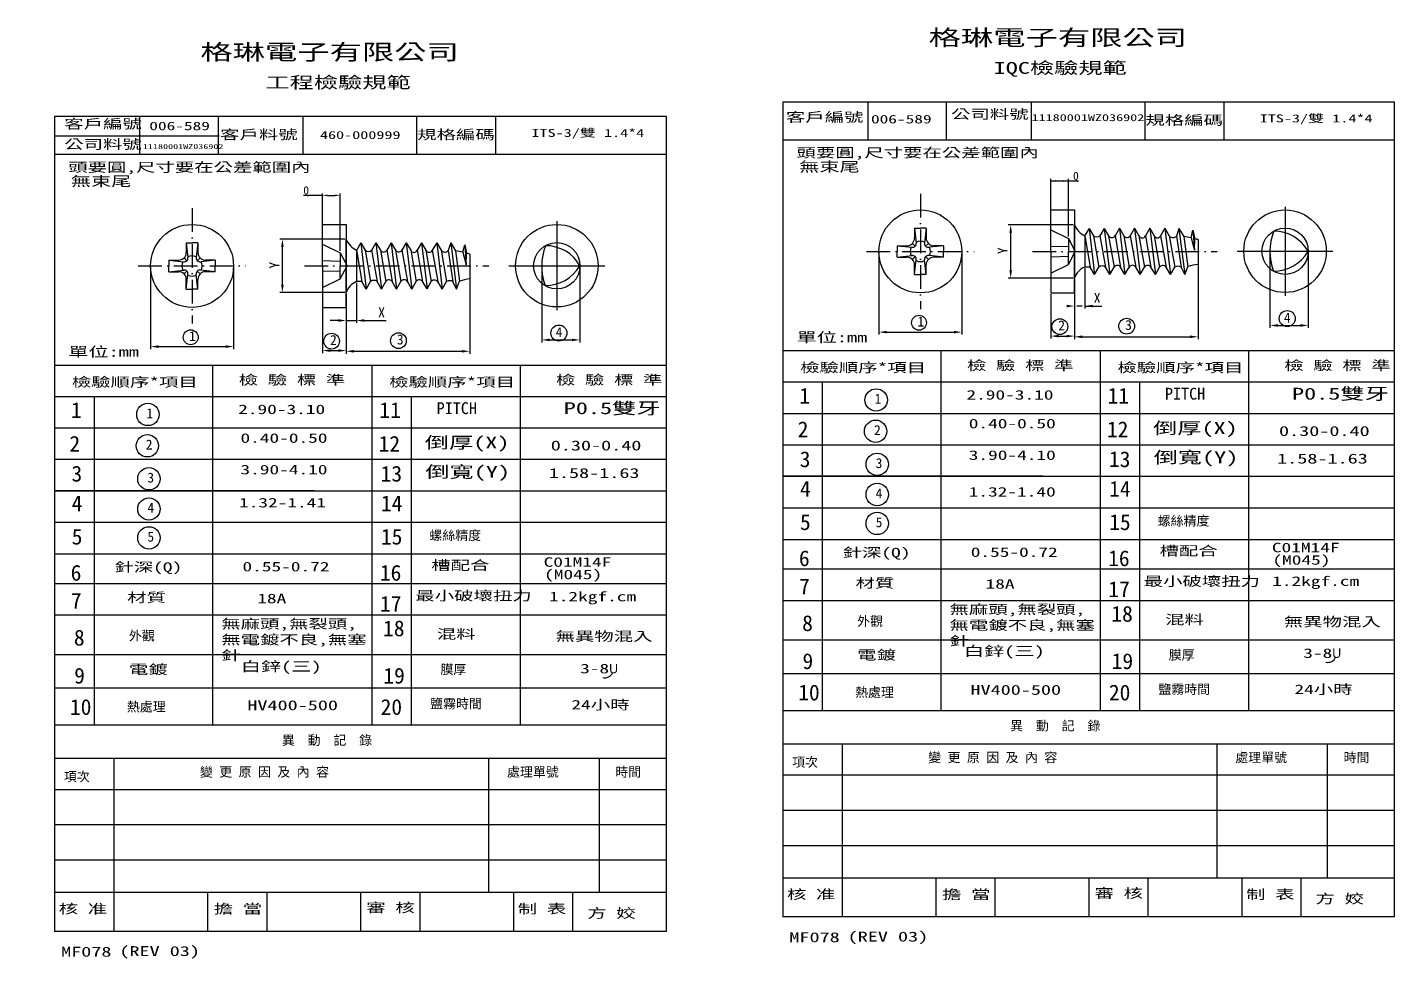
# Model space of a CAD drawing. Header units: millimetres. Extents: x 50 to 1429, y 5 to 490.
# Drawn here: x 736 to 1429, y 18 to 490 of the extents above; entities that cross this region are included whole.
import ezdxf

# ---------------------------------------------------------------- set-up
doc = ezdxf.new("R2010")
doc.units = ezdxf.units.MM
doc.linetypes.add('ACAD_ISO07W100', pattern=[3.5, 0.5, -3])
doc.linetypes.add('ACAD_ISO10W100', pattern=[18, 12, -3, 0, -3])
for name, color, linetype in [('center', 1, 'ACAD_ISO10W100'), ('dimension', 2, 'Continuous'), ('OBJ', 7, 'Continuous'), ('Object', 7, 'Continuous')]:
    doc.layers.add(name, color=color, linetype=linetype)
doc.styles.add('W娴Y筿lΤそq', font='KAIU.TTF', dxfattribs={"width": 1.5, "height": 4.8})
doc.dimstyles.new('ISO-25', dxfattribs={"dimtxt": 2.5, "dimasz": 2.5, "dimexe": 1.25, "dimexo": 0.625, "dimtad": 1, "dimdsep": 46, "dimtxsty": 'Standard', "dimcen": 2.5, "dimadec": 0, "dimazin": 0, "dimtfac": 1, "dimtmove": 0, "dimatfit": 3, "dimfxl": 0, "dimarcsym": 0})
doc.dimstyles.new('JIS', dxfattribs={"dimtxt": 2.5, "dimasz": 2.5, "dimexe": 1, "dimexo": 1, "dimgap": 0, "dimtad": 1, "dimdec": 4, "dimdsep": 46, "dimtxsty": 'Standard', "dimcen": 0, "dimadec": 0, "dimazin": 0, "dimtfac": 1, "dimtdec": 4, "dimtix": 1, "dimtmove": 0, "dimatfit": 3, "dimfxl": 0, "dimtolj": 1, "dimtzin": 0, "dimarcsym": 0})

# ---------------------------------------------------------------- blocks, each defined once
blk = doc.blocks.new('*D')
at = {"color": 0, "linetype": 'ByBlock'}
for p, q in [((1254.63, 380.04), (1254.63, 413.08)), ((1254.63, 412.08), (1268.73, 412.08)), ((1257.13, 412.08), (1261.06, 412.08)), ((1263.56, 383.96), (1263.56, 413.08)), ((885.62, 404.75), (876.07, 404.75)), ((885.62, 372.7), (885.62, 405.75)), ((888.12, 404.75), (892.05, 404.75)), ((894.55, 376.62), (894.55, 405.75)), ((1266, 389.83), (1233.1, 389.83)), ((897, 382.5), (864.09, 382.5)), ((1234.35, 366.83), (1234.35, 385.83)), ((865.34, 359.5), (865.34, 378.5)), ((1167.58, 375.71), (1167.58, 334.2)), ((1209.58, 375.71), (1209.58, 334.2)), ((1329.26, 374.48), (1329.26, 331.83)), ((1365.73, 375.88), (1365.73, 337.59)), ((1385.04, 375.68), (1385.04, 337.59)), ((798.57, 368.37), (798.57, 326.87)), ((840.57, 368.37), (840.57, 326.87)), ((996.73, 368.54), (996.73, 330.25)), ((1016.03, 368.35), (1016.03, 330.25)), ((1271.88, 367.78), (1271.88, 347.41)), ((902.87, 360.44), (902.87, 340.08)), ((960.26, 367.14), (960.26, 324.5)), ((1266, 362.83), (1233.1, 362.83)), ((1266.63, 362.21), (1266.63, 332.19)), ((1266.63, 362.21), (1266.63, 331.83)), ((1266.63, 362.21), (1266.63, 347.41)), ((164.02, 357.04), (157.2, 357.04)), ((164.02, 336), (164.02, 358.04)), ((166.52, 357.04), (167.47, 357.04)), ((169.97, 338.62), (169.97, 358.04)), ((897, 355.5), (864.09, 355.5)), ((897.62, 354.87), (897.62, 324.5)), ((897.62, 354.87), (897.62, 340.08)), ((897.62, 354.87), (897.62, 324.85)), ((1254.63, 354.71), (1254.63, 332.19)), ((885.62, 347.37), (885.62, 324.85)), ((1270.63, 348.66), (1267.88, 348.66)), ((1271.88, 348.66), (1280.46, 348.66)), ((172.64, 342.2), (232.43, 342.2)), ((231.18, 326.7), (231.18, 339.7)), ((893.62, 341.33), (889.62, 341.33)), ((897.62, 341.33), (902.87, 341.33)), ((906.87, 341.33), (917.87, 341.33)), ((97.57, 332.58), (97.57, 296.82)), ((125.57, 332.58), (125.57, 296.82)), ((549.44, 336.94), (516.54, 336.94)), ((517.79, 313.94), (517.79, 332.94)), ((1171.58, 335.45), (1205.58, 335.45)), ((1258.63, 333.44), (1262.63, 333.44)), ((1270.63, 333.08), (1325.26, 333.08)), ((1369.73, 338.84), (1381.04, 338.84)), ((175.52, 325.98), (175.52, 308.59)), ((212.52, 327.93), (212.52, 298.89)), ((802.57, 328.12), (836.57, 328.12)), ((889.62, 326.1), (893.62, 326.1)), ((901.62, 325.75), (956.26, 325.75)), ((1000.73, 331.5), (1012.03, 331.5)), ((172.02, 323.58), (172.02, 298.89)), ((172.02, 323.58), (172.02, 298.89)), ((172.02, 323.58), (172.02, 308.59)), ((172.64, 324.2), (232.43, 324.2)), ((612.71, 321.58), (612.71, 272.6)), ((649.18, 322.98), (649.18, 278)), ((668.48, 322.79), (668.48, 278)), ((164.02, 318.58), (164.02, 298.89)), ((555.32, 314.88), (555.32, 287.15)), ((169.52, 309.84), (167.02, 309.84)), ((172.02, 309.84), (175.52, 309.84)), ((178.02, 309.84), (185.1, 309.84)), ((549.44, 309.94), (516.54, 309.94)), ((550.07, 309.31), (550.07, 272.6)), ((550.07, 309.31), (550.07, 287.15)), ((100.07, 298.07), (123.07, 298.07)), ((164.02, 300.14), (156.93, 300.14)), ((166.52, 300.14), (169.52, 300.14)), ((174.52, 300.14), (210.02, 300.14)), ((546.07, 288.4), (542.07, 288.4)), ((559.32, 288.4), (563.32, 288.4)), ((653.18, 279.25), (664.48, 279.25)), ((554.07, 273.85), (608.71, 273.85))]:
    blk.add_line(p, q, dxfattribs=at)
for points in [[(1254.63, 412.08), (1257.13, 411.67), (1257.13, 412.5)], [(1263.56, 412.08), (1261.06, 411.67), (1261.06, 412.5)], [(885.62, 404.75), (888.12, 404.33), (888.12, 405.16)], [(894.55, 404.75), (892.05, 404.33), (892.05, 405.16)], [(1234.35, 389.83), (1235.01, 385.83), (1233.68, 385.83)], [(865.34, 382.5), (866.01, 378.5), (864.67, 378.5)], [(1234.35, 362.83), (1235.01, 366.83), (1233.68, 366.83)], [(164.02, 357.04), (166.52, 356.62), (166.52, 357.45)], [(169.97, 357.04), (167.47, 356.62), (167.47, 357.45)], [(865.34, 355.5), (866.01, 359.5), (864.67, 359.5)], [(1266.63, 348.66), (1262.63, 348), (1262.63, 349.33)], [(1271.88, 348.66), (1275.88, 348), (1275.88, 349.33)], [(231.18, 342.2), (231.6, 339.7), (230.77, 339.7)], [(897.62, 341.33), (893.62, 340.66), (893.62, 341.99)], [(902.87, 341.33), (906.87, 340.66), (906.87, 341.99)], [(1365.73, 338.84), (1369.73, 338.18), (1369.73, 339.51)], [(1385.04, 338.84), (1381.04, 338.18), (1381.04, 339.51)], [(517.79, 336.94), (518.46, 332.94), (517.12, 332.94)], [(1167.58, 335.45), (1171.58, 334.79), (1171.58, 336.12)], [(1209.58, 335.45), (1205.58, 334.79), (1205.58, 336.12)], [(1254.63, 333.44), (1258.63, 332.77), (1258.63, 334.1)], [(1266.63, 333.44), (1262.63, 332.77), (1262.63, 334.1)], [(1266.63, 333.08), (1270.63, 332.42), (1270.63, 333.75)], [(1329.26, 333.08), (1325.26, 332.42), (1325.26, 333.75)], [(231.18, 324.2), (231.6, 326.7), (230.77, 326.7)], [(798.57, 328.12), (802.57, 327.45), (802.57, 328.78)], [(840.57, 328.12), (836.57, 327.45), (836.57, 328.78)], [(885.62, 326.1), (889.62, 325.43), (889.62, 326.77)], [(897.62, 326.1), (893.62, 325.43), (893.62, 326.77)], [(897.62, 325.75), (901.62, 325.08), (901.62, 326.41)], [(960.26, 325.75), (956.26, 325.08), (956.26, 326.41)], [(996.73, 331.5), (1000.73, 330.84), (1000.73, 332.17)], [(1016.03, 331.5), (1012.03, 330.84), (1012.03, 332.17)], [(517.79, 309.94), (518.46, 313.94), (517.12, 313.94)], [(172.02, 309.84), (169.52, 309.42), (169.52, 310.26)], [(175.52, 309.84), (178.02, 309.42), (178.02, 310.26)], [(97.57, 298.07), (100.07, 297.66), (100.07, 298.49)], [(125.57, 298.07), (123.07, 297.66), (123.07, 298.49)], [(164.02, 300.14), (166.52, 299.73), (166.52, 300.56)], [(172.02, 300.14), (169.52, 299.73), (169.52, 300.56)], [(172.02, 300.14), (174.52, 299.73), (174.52, 300.56)], [(212.52, 300.14), (210.02, 299.73), (210.02, 300.56)], [(550.07, 288.4), (546.07, 287.73), (546.07, 289.06)], [(555.32, 288.4), (559.32, 287.73), (559.32, 289.06)], [(649.18, 279.25), (653.18, 278.59), (653.18, 279.92)], [(668.48, 279.25), (664.48, 278.59), (664.48, 279.92)], [(550.07, 273.85), (554.07, 273.18), (554.07, 274.52)], [(612.71, 273.85), (608.71, 273.18), (608.71, 274.52)]]:
    blk.add_solid(points, dxfattribs=at)
at = {"layer": 'DEFPOINTS', "color": 0, "linetype": 'ByBlock'}
for p in [(1266.63, 389.83), (897.62, 382.5), (1263.56, 382.96), (894.55, 375.62), (1167.58, 376.33), (1209.58, 376.33), (1254.63, 379.04), (1329.26, 375.1), (1365.73, 376.5), (1385.04, 376.31), (798.57, 369), (840.57, 369), (885.62, 371.7), (960.26, 367.77), (996.73, 369.17), (1016.03, 368.97), (1271.88, 368.4), (902.87, 361.07), (1266.63, 362.83), (1266.63, 362.83), (1266.63, 362.83), (1266.63, 362.83), (897.62, 355.5), (897.62, 355.5), (897.62, 355.5), (897.62, 355.5), (1254.63, 355.33), (885.62, 348), (172.02, 342.2), (97.57, 333.2), (125.57, 333.2), (164.02, 335), (169.97, 337.62), (550.07, 336.94), (175.52, 326.6), (212.52, 328.55), (164.02, 319.2), (172.02, 324.2), (172.02, 324.2), (172.02, 324.2), (172.02, 324.2), (612.71, 322.21), (649.18, 323.61), (668.48, 323.41), (555.32, 315.51), (550.07, 309.94), (550.07, 309.94), (550.07, 309.94)]:
    blk.add_point(p, dxfattribs=at)
at = {"color": 0, "linetype": 'ByBlock', "attachment_point": 5}
for s, insert, char_height in [('Q', (1267.39, 414.08), 4), ('Q', (877.4, 406.75), 4), ('Q', (158.53, 359.04), 4), ('X', (1278.17, 352.79), 5), ('X', (915.58, 345.45), 5), ('X', (182.81, 312.97), 5), ('H', (159.22, 303.27), 5), ('L', (192.27, 303.27), 5), ('D', (111.57, 301.2), 5), ('X', (552.69, 292.52), 5), ('d', (657.71, 283.38), 5), ('L', (581.39, 277.97), 5)]:
    blk.add_mtext(s, dxfattribs=dict(at, insert=insert, char_height=char_height))
at = {"color": 0, "linetype": 'ByBlock', "char_height": 5, "attachment_point": 5, "rotation": 90}
for insert in [(1230.22, 376.67), (861.22, 369.34), (228.06, 333.2), (513.66, 323.78)]:
    blk.add_mtext('Y', dxfattribs=dict(at, insert=insert))

msp = doc.modelspace()

# ---------------------------------------------------------------- linework, layer by layer
for p, q in [((1118.89748, 451.95518), (1118.89748, 246.50338)), ((1428.89748, 451.95518), (1118.89748, 451.95518)), ((1161.8826, 451.95518), (1161.8826, 432.75518)), ((1201.89748, 432.75518), (1201.89748, 451.95518)), ((1244.89748, 432.75518), (1244.89748, 451.95518)), ((1302.44507, 432.75518), (1302.44507, 451.95518)), ((1342.44507, 432.75518), (1342.44507, 451.95518)), ((1428.89748, 246.50338), (1428.89748, 451.95518)), ((749.89173, 444.61821), (749.89173, 239.16642)), ((1059.89173, 444.61821), (749.89173, 444.61821)), ((792.87685, 444.61821), (792.87685, 425.41821)), ((832.89173, 425.41821), (832.89173, 444.61821)), ((875.89173, 425.41821), (875.89173, 444.61821)), ((933.43932, 425.41821), (933.43932, 444.61821)), ((973.43932, 425.41821), (973.43932, 444.61821)), ((1059.89173, 239.16642), (1059.89173, 444.61821)), ((750.14047, 434.91348), (833.30536, 434.91348)), ((1428.89748, 432.75518), (1118.89748, 432.75518)), ((1059.89173, 425.41821), (749.89173, 425.41821)), ((1254.62656, 376.33334), (1254.62656, 397.33334)), ((1254.62656, 397.33334), (1266.62656, 397.33334)), ((1266.62656, 397.33334), (1266.62656, 376.33334)), ((885.62081, 368.99638), (885.62081, 389.99638)), ((885.62081, 389.99638), (897.62081, 389.99638)), ((897.62081, 389.99638), (897.62081, 368.99638)), ((1266.62656, 376.33334), (1266.62656, 389.83334)), ((1274.07386, 388.00662), (1276.84478, 364.5943)), ((1281.75977, 388.00662), (1284.53069, 364.5943)), ((1289.44804, 388.07239), (1292.21661, 364.5943)), ((1297.13395, 388.07239), (1299.90252, 364.5943)), ((1304.81987, 388.07239), (1307.64307, 364.68893)), ((1312.521, 388.04604), (1315.27435, 364.5943)), ((897.62081, 368.99638), (897.62081, 382.49638)), ((1271.87656, 384.26248), (1271.87656, 368.4042)), ((1325.70904, 383.2739), (1326.72142, 387.04309)), ((1325.70904, 383.2739), (1327.5211, 376.90202)), ((1326.72142, 387.04309), (1327.5211, 376.90202)), ((1326.72142, 387.04309), (1327.63493, 382.78912)), ((1327.5211, 376.90202), (1327.63493, 382.78912)), ((1329.2627, 382.29276), (1329.2627, 369.76146)), ((902.87081, 376.92552), (902.87081, 361.06724)), ((905.06811, 380.66965), (907.83903, 357.25734)), ((912.75402, 380.66965), (915.52494, 357.25734)), ((920.44229, 380.73542), (923.21086, 357.25734)), ((928.1282, 380.73542), (930.89677, 357.25734)), ((935.81412, 380.73542), (938.63732, 357.35197)), ((943.51524, 380.70907), (946.2686, 357.25734)), ((956.70328, 375.93694), (957.71567, 379.70613)), ((956.70328, 375.93694), (958.51535, 369.56505)), ((957.71567, 379.70613), (958.51535, 369.56505)), ((957.71567, 379.70613), (958.62918, 375.45216)), ((958.51535, 369.56505), (958.62918, 375.45216)), ((960.25695, 374.9558), (960.25695, 362.4245)), ((1254.62656, 376.33334), (1254.62656, 355.33334)), ((1266.62656, 355.33334), (1266.62656, 376.33334)), ((1266.62656, 376.33334), (1266.62656, 362.83334)), ((885.62081, 368.99638), (885.62081, 347.99638)), ((897.62081, 347.99638), (897.62081, 368.99638)), ((897.62081, 368.99638), (897.62081, 355.49638)), ((1274.64513, 368.4042), (1271.87656, 368.4042)), ((905.63938, 361.06724), (902.87081, 361.06724)), ((1254.62656, 355.33334), (1266.62656, 355.33334)), ((885.62081, 347.99638), (897.62081, 347.99638)), ((1118.89748, 326.11386), (1428.89748, 326.11386)), ((1198.89748, 326.11386), (1198.89748, 143.82725)), ((1279.65777, 326.11386), (1279.65777, 143.82725)), ((1354.87433, 326.11386), (1354.87433, 143.82725)), ((749.89173, 318.7769), (1059.89173, 318.7769)), ((829.89173, 318.7769), (829.89173, 136.49028)), ((910.65202, 318.7769), (910.65202, 136.49028)), ((985.86858, 318.7769), (985.86858, 136.49028)), ((1118.89748, 312.62028), (1118.89748, 262.42548)), ((749.89173, 305.28331), (749.89173, 255.08852)), ((1118.89748, 310.19176), (1428.89748, 310.19176)), ((1138.89748, 310.19176), (1138.89748, 143.82725)), ((1299.65777, 310.19176), (1299.65777, 143.82725)), ((749.89173, 302.8548), (1059.89173, 302.8548)), ((769.89173, 302.8548), (769.89173, 136.49028)), ((930.65202, 302.8548), (930.65202, 136.49028)), ((1118.89748, 294.26966), (1428.89748, 294.26966)), ((1354.5977, 294.26966), (1428.89748, 294.26966)), ((749.89173, 286.9327), (1059.89173, 286.9327)), ((985.59195, 286.9327), (1059.89173, 286.9327)), ((1118.89748, 278.34756), (1250.60579, 278.34756)), ((1118.89748, 278.34756), (1428.89748, 278.34756)), ((749.89173, 271.0106), (881.60004, 271.0106)), ((749.89173, 271.0106), (1059.89173, 271.0106)), ((1250.60579, 262.42548), (1118.89748, 262.42548)), ((1118.89748, 262.42546), (1428.89748, 262.42546)), ((1144.78139, 262.42548), (1250.60579, 262.42548)), ((881.60004, 255.08852), (749.89173, 255.08852)), ((749.89173, 255.0885), (1059.89173, 255.0885)), ((775.77564, 255.08852), (881.60004, 255.08852)), ((1118.89748, 247.86786), (1118.89748, 59.04152)), ((1118.89748, 246.50336), (1428.89748, 246.50336)), ((1118.89748, 246.50336), (1250.60579, 246.50336)), ((1428.89748, 39.18596), (1428.89748, 246.50338)), ((749.89173, 240.5309), (749.89173, 51.70456)), ((749.89173, 239.1664), (1059.89173, 239.1664)), ((749.89173, 239.1664), (881.60004, 239.1664)), ((1059.89173, 31.84899), (1059.89173, 239.16642)), ((1118.89748, 230.39926), (1428.89748, 230.39926)), ((749.89173, 223.06229), (1059.89173, 223.06229)), ((1118.89748, 215.47951), (1428.89748, 215.47951)), ((749.89173, 208.14255), (1059.89173, 208.14255)), ((1118.89748, 199.53907), (1428.89748, 199.53907)), ((749.89173, 192.20211), (1059.89173, 192.20211)), ((1118.89748, 179.46633), (1428.89748, 179.46633)), ((749.89173, 172.12936), (1059.89173, 172.12936)), ((1118.89748, 162.48869), (1428.89748, 162.48869)), ((749.89173, 155.15172), (1059.89173, 155.15172)), ((1118.89748, 143.82725), (1428.89748, 143.82725)), ((749.89173, 136.49028), (1059.89173, 136.49028)), ((1118.89748, 126.88568), (1297.18916, 126.88568)), ((1148.89748, 126.49609), (1148.89748, 57.63245)), ((1297.18916, 126.88568), (1428.89748, 126.88568)), ((1338.89748, 59.04152), (1338.89748, 126.49609)), ((1394.9464, 59.04152), (1394.9464, 126.49609)), ((749.89173, 119.54872), (928.18341, 119.54872)), ((779.89173, 119.15913), (779.89173, 50.29549)), ((928.18341, 119.54872), (1059.89173, 119.54872)), ((969.89173, 51.70456), (969.89173, 119.15913)), ((1025.94065, 51.70456), (1025.94065, 119.15913)), ((1428.89748, 110.9636), (1118.89748, 110.9636)), ((1059.89173, 103.62664), (749.89173, 103.62664)), ((1428.89748, 93.093), (1118.89748, 93.093)), ((1059.89173, 85.75604), (749.89173, 85.75604)), ((1428.89748, 75.2224), (1118.89748, 75.2224)), ((1059.89173, 67.88543), (749.89173, 67.88543)), ((1118.89748, 59.04152), (1428.89748, 59.04152)), ((1118.89748, 59.04152), (1118.89748, 39.18596)), ((1148.89748, 59.04152), (1148.89748, 39.18596)), ((1196.39748, 59.04152), (1196.39748, 39.18596)), ((1226.39748, 59.04152), (1226.39748, 39.18596)), ((1273.89748, 59.04152), (1273.89748, 39.18596)), ((1303.89748, 59.04152), (1303.89748, 39.18596)), ((1351.39748, 59.04152), (1351.39748, 39.18596)), ((1381.39748, 59.04152), (1381.39748, 39.18596)), ((749.89173, 51.70456), (1059.89173, 51.70456)), ((749.89173, 51.70456), (749.89173, 31.84899)), ((779.89173, 51.70456), (779.89173, 31.84899)), ((827.39173, 51.70456), (827.39173, 31.84899)), ((857.39173, 51.70456), (857.39173, 31.84899)), ((904.89173, 51.70456), (904.89173, 31.84899)), ((934.89173, 51.70456), (934.89173, 31.84899)), ((982.39173, 51.70456), (982.39173, 31.84899)), ((1012.39173, 51.70456), (1012.39173, 31.84899)), ((1428.89748, 39.18596), (1118.89748, 39.18596)), ((1059.89173, 31.84899), (749.89173, 31.84899))]:
    msp.add_line(p, q)
at = {"color": 1}
for p, q in [((1373.3709, 398.96909), (1373.3709, 353.88464)), ((1004.36515, 391.63213), (1004.36515, 346.54768)), ((1349.09227, 376.42687), (1397.64953, 376.42687)), ((980.08652, 369.0899), (1028.64378, 369.0899))]:
    msp.add_line(p, q, dxfattribs=at)
for centre, radius in [((1188.58005, 376.33334), 21), ((1373.3709, 376.42687), 20.90648), ((819.57429, 368.99638), 21), ((1004.36515, 369.0899), 20.90648), ((1373.3709, 376.42687), 11.73904), ((1004.36515, 369.0899), 11.73904), ((1187.8961, 340.19334), 3.76802), ((1259.26505, 338.21865), 3.98971), ((1293.13477, 338.44859), 3.98898), ((1374.45581, 342.32391), 4.06122), ((818.89035, 332.85637), 3.76802), ((890.2593, 330.88168), 3.98971), ((924.12902, 331.11162), 3.98898), ((1005.45006, 334.98695), 4.06122), ((1166.19702, 301.07016), 5.67284), ((797.19127, 293.73319), 5.67284), ((1165.9056, 285.20341), 5.67284), ((796.89985, 277.86645), 5.67284), ((1166.71685, 268.47948), 5.67284), ((797.7111, 261.14252), 5.67284), ((1166.71685, 253.17367), 5.67284), ((797.7111, 245.8367), 5.67284), ((1166.71685, 238.5326), 5.67284), ((797.7111, 231.19563), 5.67284)]:
    msp.add_circle(centre, radius)
for centre, radius, start, end in [((1276.91821, 394.27299), 11.20841, 203.33457636, 243.26854752), ((907.91246, 386.93603), 11.20841, 203.33457636, 243.26854752), ((1277.91917, 386.33318), 2.64353, 231.56443113, 308.43556887), ((1285.60508, 385.25677), 1.9207, 211.17616958, 331.17616958), ((1293.29099, 385.45908), 2.03281, 216.0606631, 336.0606631), ((1300.97691, 384.94721), 1.78026, 202.62037198, 337.37962802), ((1308.66282, 385.02657), 1.81226, 204.93685798, 335.06314202), ((1316.60561, 385.70604), 2.38632, 217.22366376, 317.38502501), ((1317.55957, 346.83048), 37.3435, 77.39491389, 82.99195428), ((1317.55957, 346.83048), 37.3435, 71.73626567, 74.34749545), ((1394.92893, 376.20867), 29.19648, 159.17363829, 199.66656549), ((1367.76863, 366.83586), 19.75366, 29.04724314, 90.37285875), ((908.91341, 378.99622), 2.64353, 231.56443113, 308.43556887), ((916.59933, 377.91981), 1.9207, 211.17616958, 331.17616958), ((924.28524, 378.12211), 2.03281, 216.0606631, 336.0606631), ((931.97116, 377.61025), 1.78026, 202.62037198, 337.37962802), ((939.65707, 377.6896), 1.81226, 204.93685798, 335.06314202), ((947.59986, 378.36907), 2.38632, 217.22366376, 317.38502501), ((948.55382, 339.49352), 37.3435, 77.39491389, 82.99195428), ((948.55382, 339.49352), 37.3435, 71.73626567, 74.34749545), ((1025.92318, 368.8717), 29.19648, 159.17363829, 199.66656549), ((998.76288, 359.4989), 19.75366, 29.04724314, 90.37285875), ((1367.62627, 386.61358), 20.23176, 269.45989544, 329.38030835), ((998.62052, 379.27662), 20.23176, 269.45989544, 329.38030835), ((1275.24327, 359.97217), 9.07931, 111.76561444, 161.63126168), ((1280.68774, 366.51138), 2.50664, 49.0361666, 130.9638334), ((1288.37365, 367.31683), 1.97049, 26.50745504, 146.50745504), ((1296.05957, 367.38967), 1.93125, 28.31002583, 148.31002583), ((1303.74548, 367.2721), 1.99552, 25.43646586, 145.43646586), ((1311.4314, 367.07219), 2.11535, 20.97290877, 140.97290877), ((1319.11731, 365.21281), 3.58963, 62.75522907, 117.24477093), ((1331.29955, 348.74306), 21.11686, 95.53514112, 109.75551571), ((906.23751, 352.63521), 9.07931, 111.76561444, 161.63126168), ((911.68199, 359.17442), 2.50664, 49.0361666, 130.9638334), ((919.3679, 359.97987), 1.97049, 26.50745504, 146.50745504), ((927.05382, 360.05271), 1.93125, 28.31002583, 148.31002583), ((934.73973, 359.93514), 1.99552, 25.43646586, 145.43646586), ((942.42564, 359.73523), 2.11535, 20.97290877, 140.97290877), ((950.11156, 357.87584), 3.58963, 62.75522907, 117.24477093), ((962.2938, 341.4061), 21.11686, 95.53514112, 109.75551571), ((1395.09033, 172.36078), 4.23691, 255.97075913, 337.10000608), ((1028.70814, 164.55921), 4.23691, 255.97075913, 337.10000608)]:
    msp.add_arc(centre, radius, start, end)
at = {"layer": 'center'}
for p, q in [((1188.58005, 405.51626), (1188.58005, 347.15043)), ((819.57429, 398.17929), (819.57429, 339.81347)), ((1161.30083, 376.33334), (1215.85927, 376.33334)), ((1245.46496, 376.33334), (1338.99265, 376.33334)), ((792.29507, 368.99638), (846.85351, 368.99638)), ((876.4592, 368.99638), (969.9869, 368.99638))]:
    msp.add_line(p, q, dxfattribs=at)
at = {"layer": 'OBJ'}
for p, q in [((1274.07386, 388.00662), (1271.83059, 384.18287)), ((1274.07386, 388.00662), (1276.27586, 384.26248)), ((1281.75977, 388.00662), (1279.51651, 384.18287)), ((1281.75977, 388.00662), (1283.96177, 384.26248)), ((1289.44804, 388.07239), (1287.24839, 384.26248)), ((1289.44804, 388.07239), (1291.64769, 384.26248)), ((1297.13395, 388.07239), (1294.9343, 384.26248)), ((1297.13395, 388.07239), (1299.3336, 384.26248)), ((1304.81987, 388.07239), (1302.62022, 384.26248)), ((1304.81987, 388.07239), (1307.01952, 384.26248)), ((1312.521, 388.04604), (1310.30613, 384.26248)), ((1312.521, 388.04604), (1314.70543, 384.26248)), ((1319.62656, 388.02949), (1318.36175, 384.09033)), ((1319.62656, 388.02949), (1322.58245, 364.61553)), ((1319.62656, 388.02949), (1322.10947, 383.89499)), ((1271.87656, 384.26248), (1274.64513, 368.4042)), ((1276.27586, 384.26248), (1279.04443, 368.4042)), ((1279.56247, 384.26248), (1282.33105, 368.4042)), ((1283.96177, 384.26248), (1286.73034, 368.4042)), ((1287.24839, 384.26248), (1290.01696, 368.4042)), ((1291.64769, 384.26248), (1294.41626, 368.4042)), ((1294.9343, 384.26248), (1297.70287, 368.4042)), ((1299.3336, 384.26248), (1302.10217, 368.4042)), ((1302.62022, 384.26248), (1305.38879, 368.4042)), ((1307.01952, 384.26248), (1309.78809, 368.4042)), ((1310.30613, 384.26248), (1313.0747, 368.4042)), ((1314.70543, 384.26248), (1317.474, 368.4042)), ((1318.36175, 384.09033), (1320.76062, 368.4042)), ((1322.10947, 383.89499), (1324.15367, 368.60156)), ((905.06811, 380.66965), (902.82484, 376.8459)), ((902.87081, 376.92552), (905.63938, 361.06724)), ((905.06811, 380.66965), (907.27011, 376.92552)), ((907.27011, 376.92552), (910.03868, 361.06724)), ((912.75402, 380.66965), (910.51076, 376.8459)), ((910.55672, 376.92552), (913.32529, 361.06724)), ((912.75402, 380.66965), (914.95602, 376.92552)), ((914.95602, 376.92552), (917.72459, 361.06724)), ((920.44229, 380.73542), (918.24264, 376.92552)), ((918.24264, 376.92552), (921.01121, 361.06724)), ((920.44229, 380.73542), (922.64194, 376.92552)), ((922.64194, 376.92552), (925.41051, 361.06724)), ((928.1282, 380.73542), (925.92855, 376.92552)), ((925.92855, 376.92552), (928.69712, 361.06724)), ((928.1282, 380.73542), (930.32785, 376.92552)), ((930.32785, 376.92552), (933.09642, 361.06724)), ((935.81412, 380.73542), (933.61447, 376.92552)), ((933.61447, 376.92552), (936.38304, 361.06724)), ((935.81412, 380.73542), (938.01376, 376.92552)), ((938.01376, 376.92552), (940.78234, 361.06724)), ((943.51524, 380.70907), (941.30038, 376.92552)), ((941.30038, 376.92552), (944.06895, 361.06724)), ((943.51524, 380.70907), (945.69968, 376.92552)), ((945.69968, 376.92552), (948.46825, 361.06724)), ((950.62081, 380.69253), (949.356, 376.75337)), ((949.356, 376.75337), (951.75487, 361.06724)), ((950.62081, 380.69253), (953.5767, 357.27857)), ((950.62081, 380.69253), (953.10372, 376.55802)), ((953.10372, 376.55802), (955.14792, 361.2646)), ((1276.84478, 364.5943), (1274.64513, 368.4042)), ((1276.84478, 364.5943), (1279.04443, 368.4042)), ((1284.53069, 364.5943), (1282.33105, 368.4042)), ((1284.53069, 364.5943), (1286.73034, 368.4042)), ((1292.21661, 364.5943), (1290.01696, 368.4042)), ((1292.21661, 364.5943), (1294.41626, 368.4042)), ((1299.90252, 364.5943), (1297.70287, 368.4042)), ((1299.90252, 364.5943), (1302.10217, 368.4042)), ((1307.64307, 364.68893), (1305.38879, 368.4042)), ((1307.64307, 364.68893), (1309.78809, 368.4042)), ((1315.27435, 364.5943), (1313.0747, 368.4042)), ((1315.27435, 364.5943), (1317.474, 368.4042)), ((1322.58245, 364.61553), (1320.76062, 368.4042)), ((1322.58245, 364.61553), (1324.15367, 368.60156)), ((907.83903, 357.25734), (905.63938, 361.06724)), ((907.83903, 357.25734), (910.03868, 361.06724)), ((915.52494, 357.25734), (913.32529, 361.06724)), ((915.52494, 357.25734), (917.72459, 361.06724)), ((923.21086, 357.25734), (921.01121, 361.06724)), ((923.21086, 357.25734), (925.41051, 361.06724)), ((930.89677, 357.25734), (928.69712, 361.06724)), ((930.89677, 357.25734), (933.09642, 361.06724)), ((938.63732, 357.35197), (936.38304, 361.06724)), ((938.63732, 357.35197), (940.78234, 361.06724)), ((946.2686, 357.25734), (944.06895, 361.06724)), ((946.2686, 357.25734), (948.46825, 361.06724)), ((953.5767, 357.27857), (951.75487, 361.06724)), ((953.5767, 357.27857), (955.14792, 361.2646))]:
    msp.add_line(p, q, dxfattribs=at)
at = {"layer": 'Object'}
for p, q in [((1185.66219, 388.09991), (1186.50068, 380.56358)), ((1185.66219, 388.09991), (1185.66219, 383.14613)), ((1185.66219, 388.09991), (1188.58005, 388.09991)), ((1191.4979, 388.09991), (1188.58005, 388.09991)), ((1191.4979, 388.09991), (1190.65941, 380.56358)), ((1191.4979, 388.09991), (1191.4979, 383.14613)), ((816.65644, 380.76294), (817.49493, 373.22661)), ((816.65644, 380.76294), (816.65644, 375.80917)), ((816.65644, 380.76294), (819.57429, 380.76294)), ((822.49215, 380.76294), (819.57429, 380.76294)), ((822.49215, 380.76294), (821.65366, 373.22661)), ((822.49215, 380.76294), (822.49215, 375.80917)), ((1176.81348, 379.2512), (1184.34981, 378.41271)), ((1176.81348, 379.2512), (1181.76726, 379.2512)), ((1176.81348, 379.2512), (1176.81348, 376.33334)), ((1176.81348, 373.41549), (1176.81348, 376.33334)), ((1176.81348, 373.41549), (1184.34981, 374.25398)), ((1185.94223, 378.97116), (1184.52139, 380.392)), ((1191.21786, 378.97116), (1192.6387, 380.392)), ((1200.34661, 379.2512), (1193.253, 378.46196)), ((1200.34661, 373.41549), (1193.253, 374.20473)), ((1200.34661, 379.2512), (1195.39283, 379.2512)), ((1200.34661, 379.2512), (1200.34661, 376.33334)), ((1200.34661, 373.41549), (1200.34661, 376.33334)), ((807.80773, 371.91424), (815.34406, 371.07574)), ((807.80773, 371.91424), (812.76151, 371.91424)), ((807.80773, 371.91424), (807.80773, 368.99638)), ((807.80773, 366.07853), (807.80773, 368.99638)), ((816.93648, 371.6342), (815.51564, 373.05503)), ((822.21211, 371.6342), (823.63295, 373.05503)), ((831.34086, 371.91424), (824.24725, 371.125)), ((831.34086, 371.91424), (826.38708, 371.91424)), ((831.34086, 371.91424), (831.34086, 368.99638)), ((831.34086, 366.07853), (831.34086, 368.99638)), ((1176.81348, 373.41549), (1181.76726, 373.41549)), ((1185.94223, 373.69553), (1184.52139, 372.27469)), ((1185.66219, 364.56678), (1186.50068, 372.10311)), ((1185.66219, 364.56678), (1185.66219, 369.52056)), ((1191.4979, 364.56678), (1190.65941, 372.10311)), ((1191.21786, 373.69553), (1192.6387, 372.27469)), ((1191.4979, 364.56678), (1191.4979, 369.52056)), ((1200.34661, 373.41549), (1195.39283, 373.41549)), ((807.80773, 366.07853), (815.34406, 366.91702)), ((807.80773, 366.07853), (812.76151, 366.07853)), ((816.93648, 366.35856), (815.51564, 364.93773)), ((816.65644, 357.22982), (817.49493, 364.76615)), ((816.65644, 357.22982), (816.65644, 362.18359)), ((822.49215, 357.22982), (821.65366, 364.76615)), ((822.21211, 366.35856), (823.63295, 364.93773)), ((822.49215, 357.22982), (822.49215, 362.18359)), ((831.34086, 366.07853), (824.24725, 366.86776)), ((831.34086, 366.07853), (826.38708, 366.07853)), ((1185.66219, 364.56678), (1188.58005, 364.56678)), ((1191.4979, 364.56678), (1188.58005, 364.56678)), ((816.65644, 357.22982), (819.57429, 357.22982)), ((822.49215, 357.22982), (819.57429, 357.22982))]:
    msp.add_line(p, q, dxfattribs=at)
at = {"layer": 'Object', "color": 3, "linetype": 'ACAD_ISO10W100'}
for p, q in [((1254.62656, 387.31173), (1263.55855, 382.9553)), ((1263.55855, 382.9553), (1267.0795, 376.33334)), ((1263.55855, 382.9553), (1263.55855, 376.33334)), ((885.62081, 379.97476), (894.55279, 375.61834)), ((894.55279, 375.61834), (898.07375, 368.99638)), ((894.55279, 375.61834), (894.55279, 368.99638)), ((1263.55855, 369.71138), (1267.0795, 376.33334)), ((1263.55855, 369.71138), (1263.55855, 376.33334)), ((894.55279, 362.37442), (898.07375, 368.99638)), ((894.55279, 362.37442), (894.55279, 368.99638)), ((1254.62656, 365.35496), (1263.55855, 369.71138)), ((885.62081, 358.018), (894.55279, 362.37442))]:
    msp.add_line(p, q, dxfattribs=at)
at = {"layer": 'Object', "color": 3}
for p, q in [((1254.62656, 379.03651), (1263.55855, 378.77142)), ((885.62081, 371.69955), (894.55279, 371.43446)), ((1254.62656, 373.63018), (1263.55855, 373.89527)), ((885.62081, 366.29322), (894.55279, 366.5583))]:
    msp.add_line(p, q, dxfattribs=at)
at = {"layer": 'Object'}
for centre, radius, start, end in [((1181.76726, 383.14613), 3.89493, 270, 360), ((1188.58005, 376.33334), 5.13493, 65.5098204, 114.4901796), ((1195.39283, 383.14613), 3.89493, 180, 270), ((812.76151, 375.80917), 3.89493, 270, 360), ((819.57429, 368.99638), 5.13493, 65.5098204, 114.4901796), ((826.38708, 375.80917), 3.89493, 180, 270), ((1188.58005, 376.33334), 5.13493, 155.5098204, 204.4901796), ((1184.56516, 380.34823), 1.94747, 263.65137652, 6.34862348), ((1184.56516, 372.31846), 1.94747, 353.65137652, 96.34862348), ((1192.59493, 380.34823), 1.94747, 173.65137652, 276.34862348), ((1192.59493, 372.31846), 1.94747, 83.65137652, 186.34862348), ((1188.58005, 376.33334), 5.13493, 335.5098204, 24.4901796), ((819.57429, 368.99638), 5.13493, 155.5098204, 204.4901796), ((815.55941, 373.01127), 1.94747, 263.65137652, 6.34862348), ((823.58918, 373.01127), 1.94747, 173.65137652, 276.34862348), ((819.57429, 368.99638), 5.13493, 335.5098204, 24.4901796), ((1181.76726, 369.52056), 3.89493, 0, 90), ((1188.58005, 376.33334), 5.13493, 245.5098204, 294.4901796), ((1195.39283, 369.52056), 3.89493, 90, 180), ((812.76151, 362.18359), 3.89493, 0, 90), ((815.55941, 364.9815), 1.94747, 353.65137652, 96.34862348), ((819.57429, 368.99638), 5.13493, 245.5098204, 294.4901796), ((823.58918, 364.9815), 1.94747, 83.65137652, 186.34862348), ((826.38708, 362.18359), 3.89493, 90, 180)]:
    msp.add_arc(centre, radius, start, end, dxfattribs=at)

# ---------------------------------------------------------------- texts
at = {"style": 'W娴Y筿lΤそq', "width": 1.5}
for s, height, p in [('格琳電子有限公司', 8, (1192.77548, 480.68717)), ('格琳電子有限公司', 8, (823.76973, 473.35021)), ('IQC檢驗規範', 6, (1225.72068, 466.30378)), ('工程檢驗規範', 6, (856.71493, 458.96682)), ('客戶編號', 4.8, (754.80016, 438.56122)), ('客戶編號', 4.8, (1120.47013, 442.00181)), ('006-589', 4.3, (1163.56449, 441.18694)), ('公司料號', 4.8, (1204.15669, 443.49906)), ('11180001WZ036902', 3.5, (1244.89748, 442.35518)), ('規格編碼', 4.8, (1302.63499, 440.4718)), ('ITS-3/雙 1.4*4', 4, (1360.52618, 441.71956)), ('006-589', 4.3, (797.89452, 437.74635)), ('客戶料號', 4.8, (833.80236, 433.13484)), ('460-000999', 4, (884.37872, 433.29487)), ('規格編碼', 4.8, (933.62924, 433.13484)), ('ITS-3/雙 1.4*4', 4, (991.52043, 434.3826)), ('公司料號', 4.8, (754.80016, 428.24149)), ('11180001WZ036902', 2.5, (794.65696, 428.2116)), ('無束尾', 5, (1127.1618, 416.74299)), ('無束尾', 5, (758.15605, 409.40603)), ('單位:mm', 5, (1125.8367, 330.32109)), ('單位:mm', 5, (756.83095, 322.98413)), ('檢驗順序*項目', 4.8, (1127.65558, 315.1052)), ('檢 驗 標 準', 4.8, (1212.19406, 316.18059)), ('檢驗順序*項目', 4.8, (1288.41588, 315.1052)), ('檢 驗 標 準', 4.8, (1372.95435, 316.18059)), ('檢驗順序*項目', 4.8, (758.64983, 307.76824)), ('檢 驗 標 準', 4.8, (843.18831, 308.84362)), ('檢驗順序*項目', 4.8, (919.41013, 307.76824)), ('檢 驗 標 準', 4.8, (1003.9486, 308.84362)), ('針深(Q)', 4.8, (1149.20179, 221.35881)), ('槽配合', 4.8, (1309.7765, 222.27215)), ('針深(Q)', 4.8, (780.19604, 214.02184)), ('槽配合', 4.8, (940.77075, 214.93519)), (' 材質', 4.8, (1150.79629, 205.95986)), ('最小破壞扭力', 4.8, (1301.72251, 206.83536)), ('1.2kgf.cm', 4.8, (1366.84655, 206.89663)), (' 材質', 4.8, (781.79054, 198.6229)), ('最小破壞扭力', 4.8, (932.71676, 199.4984)), ('1.2kgf.cm', 4.8, (1000.46436, 199.09506)), ('核 准', 4.8, (1120.99542, 48.21831)), ('擔 當', 4.8, (1199.56486, 48.21831)), ('審 核', 4.8, (1276.8377, 48.80741)), ('制 表', 4.8, (1353.62128, 48.21831)), ('方 姣', 4.8, (1388.77799, 45.98427)), ('核 准', 4.8, (751.98967, 40.88135)), ('擔 當', 4.8, (830.55911, 40.88135)), ('審 核', 4.8, (907.83195, 41.47045)), ('制 表', 4.8, (984.61553, 40.88135)), ('方 姣', 4.8, (1019.77224, 38.64731))]:
    msp.add_text(s, height=height, dxfattribs=at).set_placement(p)
at = {"linetype": 'ACAD_ISO07W100', "style": 'W娴Y筿lΤそq', "width": 1.5}
for s, p in [('MF078', (1122.21683, 26.35145)), ('(REV 03)', (1151.73539, 26.68651)), ('MF078', (753.21108, 19.01449)), ('(REV 03)', (782.72964, 19.34955))]:
    msp.add_text(s, height=5, dxfattribs=at).set_placement(p)
at = {"attachment_point": 1, "style": 'W娴Y筿lΤそq'}
for s, insert, char_height, width in [('頭要圓,尺寸要在公差範圍內', (1125.83645, 428.7621), 4.8, 124.8372874), ('頭要圓,尺寸要在公差範圍內', (756.8307, 421.42514), 4.8, 124.8372874), ('2.90-3.10', (1211.93587, 306.05852), 4.8, 80), ('P0.5雙牙', (1376.89723, 307.24209), 6, 66.5628065), ('2.90-3.10', (842.93012, 298.72155), 4.8, 80), ('P0.5雙牙', (1007.89148, 299.90512), 6, 66.5628065), ('0.40-0.50', (1213.09488, 291.51258), 4.8, 20), ('0.40-0.50', (844.08913, 284.17561), 4.8, 20), ('倒厚(X)', (1306.48178, 289.83597), 6, 144.5139057), ('倒厚(X)', (937.47603, 282.49901), 6, 144.5139057), ('3.90-4.10', (1213.09488, 275.52445), 4.8, 20), ('倒寬(Y)', (1306.76235, 275.01049), 6, 144.5139057), ('3.90-4.10', (844.08913, 268.18749), 4.8, 20), ('倒寬(Y)', (937.7566, 267.67353), 6, 144.5139057), ('1.32-1.40', (1213.08898, 256.93486), 4.8, 68.139), ('1.32-1.41', (843.35216, 251.43803), 4.8, 20.737), ('{\\f標楷體|b0|i0|c136|p65;螺絲精度}', (1308.82586, 242.23836), 4.8, 47.9132258), ('{\\f標楷體|b0|i0|c136|p65;螺絲精度}', (939.8201, 234.90139), 4.8, 47.9132258), ('C01M14F', (1366.70012, 228.7028), 4.8, 48.5397132), ('0.55-0.72', (1214.10934, 226.37285), 4.8, 60.4280181), ('(M045)', (1366.96207, 222.4162), 4.8, 48.5397132), ('0.55-0.72', (845.10358, 219.03588), 4.8, 60.4280181), ('C01M14F', (997.69437, 221.36584), 4.8, 48.5397132), ('(M045)', (997.95631, 215.07924), 4.8, 48.5397132), ('18A', (1221.618, 210.25598), 4.8, 77.5), ('18A', (852.61225, 202.91901), 4.8, 77.5), ('無麻頭,無裂頭,無電鍍不良,無塞針', (1203.36969, 197.38217), 4.8, 77.5), ('無麻頭,無裂頭,無電鍍不良,無塞針', (834.36394, 190.0452), 4.8, 77.5), ('{\\f標楷體|b0|i0|c136|p65;外觀}', (1156.56325, 191.40134), 4.8, 28.6769964), ('混料', (1312.59599, 192.23882), 4.8, 28.4305739), ('無異物混入', (1372.74871, 191.12849), 4.8, 68.2134939), ('{\\f標楷體|b0|i0|c136|p65;外觀}', (787.5575, 184.06437), 4.8, 28.6769964), ('混料', (943.59023, 184.90186), 4.8, 28.4305739), ('無異物混入', (1003.74296, 183.79153), 4.8, 68.2134939), ('電鍍', (1156.56325, 174.30353), 4.8, 28.4305739), ('白鋅(三)', (1210.63469, 176.34881), 5, 129.5086749), ('{\\f標楷體|b0|i0|c136|p65;膜厚}', (1314.4239, 174.31298), 4.8, 30.7378991), ('3-8{\\f新細明體|b0|i0|c136|p2;U}', (1382.58588, 175.17979), 4.8, 65.419565), ('電鍍', (787.5575, 166.96656), 4.8, 28.4305739), ('白鋅(三)', (844.25249, 168.54724), 5, 129.5086749), ('{\\f標楷體|b0|i0|c136|p65;膜厚}', (945.41815, 166.97601), 4.8, 30.7378991), ('3-8{\\f新細明體|b0|i0|c136|p2;U}', (1016.20369, 167.37822), 4.8, 65.419565), ('{\\f標楷體|b0|i0|c136|p65;熱處理}', (1155.53696, 155.40179), 4.8, 30.7378991), ('HV400-500', (1213.96163, 156.69259), 5, 65.419565), ('{\\f標楷體|b0|i0|c136|p65;鹽霧時間}', (1309.18054, 156.96956), 4.8, 50.1529728), ('24小時', (1378.1492, 156.86808), 4.8, 65.419565), ('{\\f標楷體|b0|i0|c136|p65;熱處理}', (786.53121, 148.06483), 4.8, 30.7378991), ('HV400-500', (847.57943, 148.89102), 5, 65.419565), ('{\\f標楷體|b0|i0|c136|p65;鹽霧時間}', (940.17479, 149.6326), 4.8, 50.1529728), ('24小時', (1011.767, 149.06652), 4.8, 65.419565), ('{\\f標楷體|b0|i0|c136|p65;異  動  記  錄}', (1234.06172, 138.44361), 4.8, 310), ('{\\f標楷體|b0|i0|c136|p65;異  動  記  錄}', (865.05597, 131.10664), 4.8, 310), ('{\\f標楷體|b0|i0|c136|p65;項次}', (1123.61643, 120.01599), 4.8, 310), ('{\\f標楷體|b0|i0|c136|p65;變 更 原 因 及 內 容}', (1192.54778, 122.37239), 4.8, 310), ('{\\f標楷體|b0|i0|c136|p65;處理單號}', (1348.17971, 122.37239), 4.8, 310), ('{\\f標楷體|b0|i0|c136|p65;時間}', (1403.02656, 122.37239), 4.8, 310), ('{\\f標楷體|b0|i0|c136|p65;項次}', (754.61068, 112.67903), 4.8, 310), ('{\\f標楷體|b0|i0|c136|p65;變 更 原 因 及 內 容}', (823.54203, 115.03543), 4.8, 310), ('{\\f標楷體|b0|i0|c136|p65;處理單號}', (979.17396, 115.03543), 4.8, 310), ('{\\f標楷體|b0|i0|c136|p65;時間}', (1034.02081, 115.03543), 4.8, 310)]:
    msp.add_mtext(s, dxfattribs=dict(at, insert=insert, char_height=char_height, width=width))
at = {"attachment_point": 1}
for s, insert, char_height, width in [('{\\f標楷體|b0|i0|c136|p65;1}', (1187.1129, 343.29541), 5, 11.9778), ('{\\f標楷體|b0|i0|c136|p65;2}', (1258.48184, 341.32072), 5, 11.9778), ('{\\f標楷體|b0|i0|c136|p65;3}', (1292.35156, 341.55066), 5, 11.9778), ('{\\f標楷體|b0|i0|c136|p65;4}', (1372.77628, 345.26025), 5, 12.8741259), ('{\\f標楷體|b0|i0|c136|p65;1}', (818.10714, 335.95844), 5, 11.9778), ('{\\f標楷體|b0|i0|c136|p65;2}', (889.47609, 333.98375), 5, 11.9778), ('{\\f標楷體|b0|i0|c136|p65;3}', (923.34581, 334.21369), 5, 11.9778), ('{\\f標楷體|b0|i0|c136|p65;4}', (1003.77053, 337.92329), 5, 12.8741259), ('{\\f標楷體|b0|i0|c136|p65;1}', (1127.19221, 307.24209), 8, 20), ('{\\f標楷體|b0|i0|c136|p65;11}', (1283.4848, 307.24209), 8, 20), ('{\\f標楷體|b0|i0|c136|p65;PITCH}', (1312.50226, 307.24209), 6, 20), ('{\\f標楷體|b0|i0|c136|p65;1}', (758.18646, 299.90512), 8, 20), ('{\\f標楷體|b0|i0|c136|p65;11}', (914.47904, 299.90512), 8, 20), ('{\\f標楷體|b0|i0|c136|p65;PITCH}', (943.49651, 299.90512), 6, 20), ('{\\f標楷體|b0|i0|c136|p65;1}', (1165.41381, 304.17223), 5, 11.9778), ('{\\f標楷體|b0|i0|c136|p65;1}', (796.40806, 296.83526), 5, 11.9778), ('{\\f標楷體|b0|i0|c136|p65;2}', (1126.42727, 290.20278), 8, 20), ('{\\f標楷體|b0|i0|c136|p65;2}', (1165.12239, 288.30548), 5, 11.9778), ('{\\f標楷體|b0|i0|c136|p65;12}', (1283.09216, 290.20278), 8, 20), ('{\\f標楷體|b0|i0|c136|p65;2}', (757.42152, 282.86581), 8, 20), ('{\\f標楷體|b0|i0|c136|p65;2}', (796.11664, 280.96852), 5, 11.9778), ('{\\f標楷體|b0|i0|c136|p65;12}', (914.08641, 282.86581), 8, 20), ('{\\f標楷體|b0|i0|c136|p65;3}', (1127.45856, 275.05673), 8, 20), ('{\\f標楷體|b0|i0|c136|p65;3}', (1165.93364, 271.58155), 5, 11.9778), ('{\\f標楷體|b0|i0|c136|p65;13}', (1284.12345, 275.05673), 8, 20), ('{\\f標楷體|b0|i0|c136|p65;3}', (758.45281, 267.71976), 8, 20), ('{\\f標楷體|b0|i0|c136|p65;3}', (796.92789, 264.24459), 5, 11.9778), ('{\\f標楷體|b0|i0|c136|p65;13}', (915.1177, 267.71976), 8, 20), ('{\\f標楷體|b0|i0|c136|p65;4}', (1127.5582, 260.04505), 8, 20), ('{\\f標楷體|b0|i0|c136|p65;14}', (1284.22309, 260.04505), 8, 20), ('{\\f標楷體|b0|i0|c136|p65;4}', (758.55244, 252.70808), 8, 20), ('{\\f標楷體|b0|i0|c136|p65;14}', (915.21734, 252.70808), 8, 20), ('{\\f標楷體|b0|i0|c136|p65;4}', (1165.93364, 256.27574), 5, 11.9778), ('{\\f標楷體|b0|i0|c136|p65;4}', (796.92789, 248.93877), 5, 11.9778), ('{\\f標楷體|b0|i0|c136|p65;5}', (1127.59174, 243.17512), 8, 20), ('{\\f標楷體|b0|i0|c136|p65;15}', (1284.25664, 243.17512), 8, 20), ('{\\f標楷體|b0|i0|c136|p65;5}', (758.58599, 235.83816), 8, 20), ('{\\f標楷體|b0|i0|c136|p65;15}', (915.25089, 235.83816), 8, 20), ('{\\f標楷體|b0|i0|c136|p65;5}', (1165.93364, 241.63467), 5, 11.9778), ('{\\f標楷體|b0|i0|c136|p65;5}', (796.92789, 234.2977), 5, 11.9778), ('{\\f標楷體|b0|i0|c136|p65;6}', (1127.05903, 224.87364), 8, 20), ('{\\f標楷體|b0|i0|c136|p65;16}', (1283.72392, 224.87364), 8, 20), ('{\\f標楷體|b0|i0|c136|p65;6}', (758.05328, 217.53668), 8, 20), ('{\\f標楷體|b0|i0|c136|p65;16}', (914.71817, 217.53668), 8, 20), ('{\\f標楷體|b0|i0|c136|p65;7}', (1127.17601, 210.66756), 8, 20), ('{\\f標楷體|b0|i0|c136|p65;17}', (1283.8409, 209.17833), 8, 20), ('{\\f標楷體|b0|i0|c136|p65;7}', (758.17026, 203.3306), 8, 20), ('{\\f標楷體|b0|i0|c136|p65;17}', (914.83515, 201.84136), 8, 20), ('{\\f標楷體|b0|i0|c136|p65;18}', (1285.35401, 196.72468), 8, 20), ('{\\f標楷體|b0|i0|c136|p65;18}', (916.34826, 189.38772), 8, 20), ('{\\f標楷體|b0|i0|c136|p65;8}', (1128.68912, 191.99378), 8, 20), ('{\\f標楷體|b0|i0|c136|p65;8}', (759.68337, 184.65681), 8, 20), ('{\\f標楷體|b0|i0|c136|p65;9}', (1128.84609, 172.7261), 8, 20), ('{\\f標楷體|b0|i0|c136|p65;19}', (1285.51098, 172.7261), 8, 20), ('{\\f標楷體|b0|i0|c136|p65;9}', (759.84034, 165.38914), 8, 20), ('{\\f標楷體|b0|i0|c136|p65;19}', (916.50523, 165.38914), 8, 20), ('{\\f標楷體|b0|i0|c136|p65;10}', (1126.688, 156.84734), 8, 20), ('{\\f標楷體|b0|i0|c136|p65;20}', (1284.09751, 156.84734), 8, 20), ('{\\f標楷體|b0|i0|c136|p65;10}', (757.68225, 149.51038), 8, 20), ('{\\f標楷體|b0|i0|c136|p65;20}', (915.09176, 149.51038), 8, 20)]:
    msp.add_mtext(s, dxfattribs=dict(at, insert=insert, char_height=char_height, width=width))
at = {"color": 7, "linetype": 'ByBlock', "char_height": 5, "attachment_point": 4, "style": 'W娴Y筿lΤそq'}
for s, insert in [('0.30-0.40', (1370.31581, 285.29355)), ('0.30-0.40', (1001.31006, 277.95659)), ('1.58-1.63', (1369.36439, 271.32685)), ('1.58-1.63', (1000.35864, 263.98989))]:
    msp.add_mtext(s, dxfattribs=dict(at, insert=insert))

# ---------------------------------------------------------------- dimensions: what is measured, and where the dimension line sits
for base, p1, p2, text, override, middle in [((172.01545, 300.14386), (164.01545, 319.20268), (172.01545, 324.20268), 'H', {"dimtxt": 5}, (159.22379, 300.14386)), ((668.47999, 279.25494), (649.17686, 323.60793), (668.47999, 323.41256), 'd', {"dimtxt": 5, "dimasz": 4, "dimtvp": 1}, (657.71141, 279.25494)), ((897.62081, 326.10089), (885.62081, 347.99638), (897.62081, 355.49638), ' ', {"dimtxt": 5, "dimasz": 4, "dimtvp": 1}, (889.092, 326.10089)), ((902.87081, 341.32675), (897.62081, 355.49638), (902.87081, 361.06724), 'X', {"dimtxt": 5, "dimasz": 4, "dimtvp": 1}, (915.57771, 341.32675)), ((1016.03131, 331.50478), (996.72819, 369.1672), (1016.03131, 368.97182), ' ', {"dimtxt": 5, "dimasz": 4, "dimtvp": 1}, (1007.02362, 331.50478)), ((1266.62656, 333.43786), (1254.62656, 355.33334), (1266.62656, 362.83334), ' ', {"dimtxt": 5, "dimasz": 4, "dimtvp": 1}, (1258.09775, 333.43786)), ((1271.87656, 348.66371), (1266.62656, 362.83334), (1271.87656, 368.4042), 'X', {"dimtxt": 5, "dimasz": 4, "dimtvp": 1}, (1284.58346, 348.66371)), ((1385.03706, 338.84174), (1365.73394, 376.50416), (1385.03706, 376.30879), ' ', {"dimtxt": 5, "dimasz": 4, "dimtvp": 1}, (1376.02937, 338.84174))]:
    dim = msp.add_linear_dim(base=base, p1=p1, p2=p2, text=text, dimstyle='ISO-25', override=override)
    dim.commit()
    dim.dimension.update_dxf_attribs({"geometry": '*D', "text_midpoint": middle, "dimtype": 160})
for base, p1, p2, text, override, middle in [((125.57481, 298.07264), (97.57481, 333.20268), (125.57481, 333.20268), 'D', {"dimtxt": 5}, (111.57481, 298.07264)), ((212.51545, 300.14386), (172.01545, 324.20268), (212.51545, 328.55359), 'L', {"dimtxt": 5}, (192.26545, 300.14386)), ((175.51545, 309.84142), (172.01545, 324.20268), (175.51545, 326.60268), 'X', {"dimtxt": 5}, (182.80712, 309.84142)), ((612.70562, 273.84888), (550.06948, 309.93711), (612.70562, 322.20738), 'L', {"dimtxt": 5, "dimasz": 4, "dimtvp": 1}, (581.38755, 273.84888)), ((555.31948, 288.39523), (550.06948, 309.93711), (555.31948, 315.50797), 'X', {"dimtxt": 5, "dimasz": 4, "dimtvp": 1}, (566.25698, 288.39523)), ((840.57429, 328.1179), (798.57429, 368.99638), (840.57429, 368.99638), ' ', {"dimtxt": 5, "dimasz": 4, "dimtvp": 1}, (819.57429, 328.1179)), ((960.25695, 325.74708), (897.62081, 355.49638), (960.25695, 367.76664), ' ', {"dimtxt": 5, "dimasz": 4, "dimtvp": 1}, (928.93888, 325.74708)), ((1209.58005, 335.45486), (1167.58005, 376.33334), (1209.58005, 376.33334), ' ', {"dimtxt": 5, "dimasz": 4, "dimtvp": 1}, (1188.58005, 335.45486)), ((1329.2627, 333.08404), (1266.62656, 362.83334), (1329.2627, 375.10361), ' ', {"dimtxt": 5, "dimasz": 4, "dimtvp": 1}, (1297.94463, 333.08404))]:
    dim = msp.add_linear_dim(base=base, p1=p1, p2=p2, text=text, dimstyle='ISO-25', override=override)
    dim.commit()
    dim.dimension.update_dxf_attribs({"geometry": '*D', "text_midpoint": middle})
dim = msp.add_linear_dim(base=(231.18201, 342.20268), p1=(172.01545, 324.20268), p2=(172.01545, 342.20268), angle=90, text='Y', dimstyle='ISO-25', override={"dimtxt": 5})
dim.commit()
dim.dimension.update_dxf_attribs({"geometry": '*D', "text_midpoint": (231.18201, 333.20268), "text_rotation": 90})
for base, p1, p2, middle in [((517.78898, 336.93711), (550.06948, 309.93711), (550.06948, 336.93711), (517.78898, 323.77868)), ((865.34031, 382.49638), (897.62081, 355.49638), (897.62081, 382.49638), (865.34031, 369.33795)), ((1234.34606, 389.83334), (1266.62656, 362.83334), (1266.62656, 389.83334), (1234.34606, 376.67491))]:
    dim = msp.add_linear_dim(base=base, p1=p1, p2=p2, angle=90, text='Y', dimstyle='ISO-25', override={"dimtxt": 5, "dimasz": 4, "dimtvp": 1})
    dim.commit()
    dim.dimension.update_dxf_attribs({"geometry": '*D', "text_midpoint": middle, "dimtype": 160, "text_rotation": 90})
at = {"layer": 'dimension', "color": 0}
for base, p1, p2, middle in [((169.97011, 357.03643), (164.01545, 335.00479), (169.97011, 337.61732), (158.5347, 357.03643)), ((894.55279, 404.74701), (885.62081, 371.69955), (894.55279, 375.61834), (877.39969, 404.74701)), ((1263.55855, 412.08397), (1254.62656, 379.03651), (1263.55855, 382.9553), (1246.40544, 412.08397))]:
    dim = msp.add_linear_dim(base=base, p1=p1, p2=p2, text='Q', dimstyle='JIS', override={"dimtxt": 4}, dxfattribs=at)
    dim.commit()
    dim.dimension.update_dxf_attribs({"geometry": '*D', "text_midpoint": middle, "dimtype": 160})

doc.saveas('drawing.dxf')
